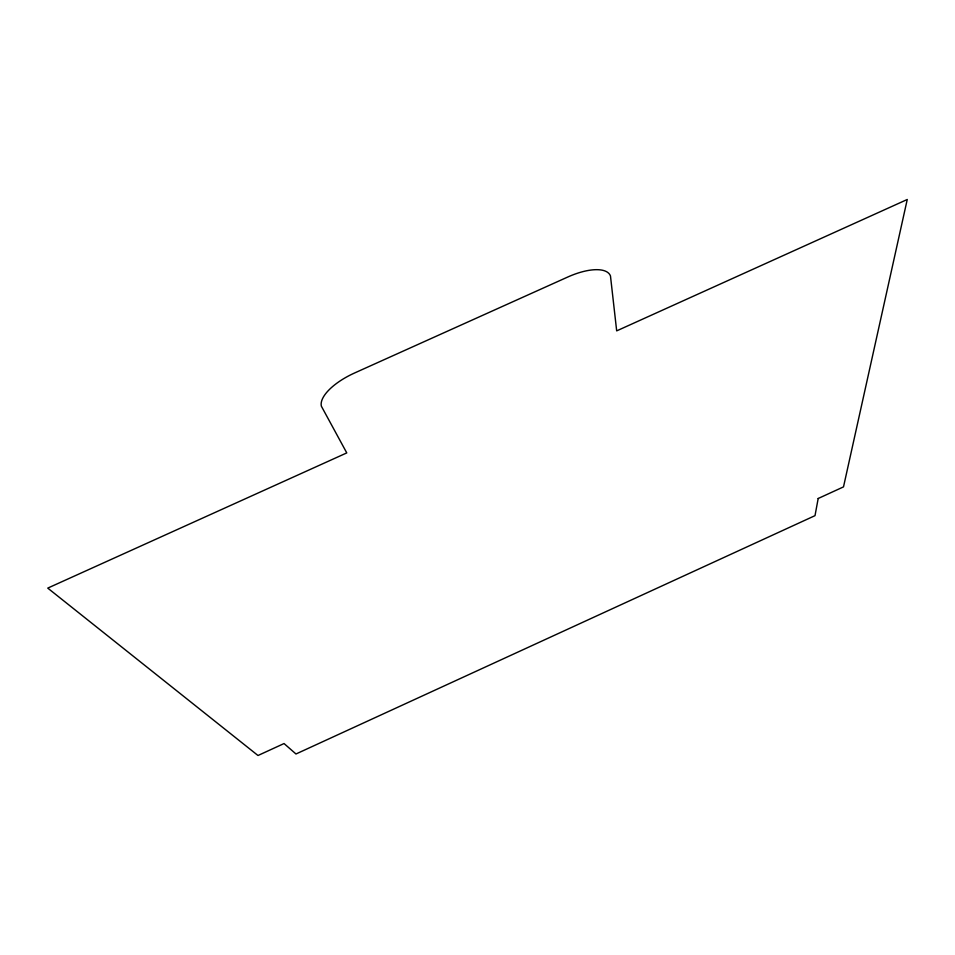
<?xml version="1.0" encoding="UTF-8"?>
<svg xmlns="http://www.w3.org/2000/svg" width="955" height="955" viewBox="0 0 955 955"><rect width="100%" height="100%" fill="white"/><g stroke="black" fill="none" stroke-linecap="round" stroke-linejoin="round"><path stroke-width="1.43" d="M818.184 498.498L815.009 515.652L295.978 753.984L284.041 743.551L257.993 755.501L47.75 588.113L346.772 452.909L321.393 406.245A44.419 18.181 -24 0 1 354.639 372.963L567.795 277.01A44.276 17.954 -27.3 0 1 610.472 275.971L616.679 330.872L907.25 199.5L843.504 486.883L818.184 498.498"/></g></svg>
